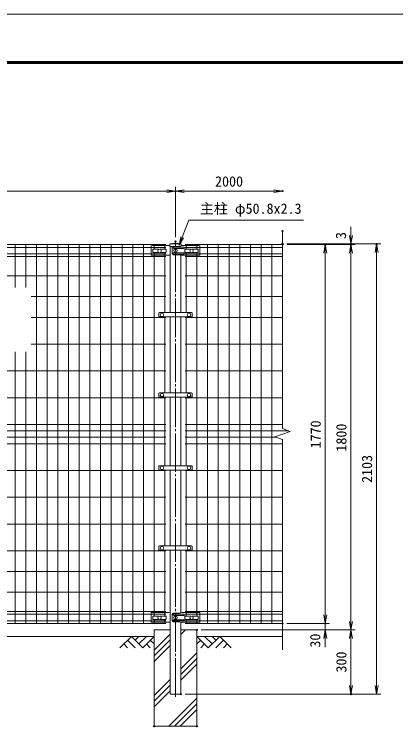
# Model space of a CAD drawing. Units: millimetres, scale not verified. Extents: x -4200 to 4200, y -2970 to 2970.
# Drawn here: x -2138 to -356, y -367 to 2970 of the extents above; entities that cross this region are included whole.
import ezdxf
from ezdxf.enums import TextEntityAlignment as Align

# ---------------------------------------------------------------- set-up
doc = ezdxf.new("R2010")
doc.units = ezdxf.units.MM
doc.header["$LTSCALE"] = 10
doc.header["$PDMODE"] = 32
doc.header["$PDSIZE"] = 5
doc.linetypes.add('LONG_CHAIN', pattern=[21, 18, -1, 1, -1])
for name, color, linetype, lineweight in [('0-1_D-STR4', 7, 'Continuous', 9), ('0-2_D-STR-DIM', 7, 'Continuous', 9), ('0-3_0', 7, 'Continuous', 9), ('0-7_D-STR2', 7, 'Continuous', 9), ('0-8_D-STR1', 1, 'Continuous', 9), ('0-9_D-DCR-HCH', 7, 'Continuous', 9), ('0-A_D-BMK', 2, 'LONG_CHAIN', 9), ('0-B_D-STR3', 3, 'Continuous', 9), ('0-C_D-BGD', 7, 'Continuous', 9), ('0-D_D-STR-TXT', 7, 'Continuous', 9), ('0-E_D-TTL', 7, 'Continuous', 9)]:
    doc.layers.add(name, color=color, linetype=linetype, lineweight=lineweight)
doc.layers.add('0-4_Defpoints', color=7, linetype='Continuous')
doc.styles.add('ＭＳ ゴシック', font='')
doc.styles.get('ＭＳ ゴシック').set_extended_font_data('MS Gothic')

# ---------------------------------------------------------------- blocks, each defined once
blk = doc.blocks.new('_Open')
at = {"layer": '0-3_0'}
blk.add_line((-10, 1.667), (0, 0), dxfattribs=at)
blk.add_lwpolyline([(-10, -1.667), (0, 0), (-10, 0)], dxfattribs=at)

msp = doc.modelspace()

# ---------------------------------------------------------------- linework, layer by layer
at = {"layer": '0-1_D-STR4'}
for p, q in [((-1484.97, 93.98), (-1484.97, -356.02)), ((-1410.37, 93.98), (-1484.97, 93.98)), ((-1284.97, 93.98), (-1359.57, 93.98)), ((-1284.97, 93.98), (-1284.97, -356.02)), ((-1284.97, -356.02), (-1484.97, -356.02))]:
    msp.add_line(p, q, dxfattribs=at)
at = {"layer": '0-2_D-STR-DIM'}
for p, q in [((-3344.97, 2143.98), (-1424.97, 2143.98)), ((-1384.97, 1928.98), (-1384.97, 2163.98)), ((-1384.97, 1928.98), (-1384.97, 2163.98)), ((-1344.97, 2143.98), (-924.97, 2143.98)), ((-564.97, 1936.98), (-564.97, 1976.98)), ((-884.97, 1034.63), (-884.97, 1956.98)), ((-864.97, 1896.98), (-424.97, 1896.98)), ((-864.97, 1896.98), (-544.97, 1896.98)), ((-864.97, 1893.98), (-664.97, 1893.98)), ((-864.97, 1893.98), (-544.97, 1893.98)), ((-864.97, 1893.98), (-544.97, 1893.98)), ((-564.97, 1893.98), (-564.97, 1896.98)), ((-684.97, 163.98), (-684.97, 1853.98)), ((-564.97, 133.98), (-564.97, 1853.98)), ((-564.97, 1853.98), (-564.97, 1813.98)), ((-444.97, -166.02), (-444.97, 1856.98)), ((-849.74, 1021.81), (-884.97, 1034.63)), ((-920.21, 996.15), (-849.74, 1021.81)), ((-884.97, 983.33), (-920.21, 996.15)), ((-884.97, 0.98), (-884.97, 983.33)), ((-684.97, 163.98), (-684.97, 203.98)), ((-864.97, 123.98), (-664.97, 123.98)), ((-864.97, 123.98), (-664.97, 123.98)), ((-684.97, 93.98), (-684.97, 123.98)), ((-1264.97, 93.98), (-664.97, 93.98)), ((-1264.97, 93.98), (-544.97, 93.98)), ((-1264.97, 93.98), (-544.97, 93.98)), ((-684.97, 53.98), (-684.97, 13.98)), ((-564.97, 53.98), (-564.97, -166.02)), ((-1339.57, -206.02), (-424.97, -206.02)), ((-1339.57, -206.02), (-544.97, -206.02))]:
    msp.add_line(p, q, dxfattribs=at)
at = {"layer": '0-4_Defpoints'}
for p in [(-1384.97, 2143.98), (-884.97, 2143.98), (-884.97, 1956.98), (-1384.97, 1908.98), (-884.97, 1896.98), (-884.97, 1896.98), (-884.97, 1893.98), (-684.97, 1893.98), (-564.97, 1896.98), (-564.97, 1893.98), (-444.97, 1896.98), (-884.97, 123.98), (-684.97, 123.98), (-1284.97, 93.98), (-1359.57, -206.02), (-564.97, -206.02), (-1484.97, -356.02), (-1284.97, -356.02)]:
    msp.add_point(p, dxfattribs=at)
at = {"layer": '0-7_D-STR2'}
for p, q in [((-1429.97, 1893.98), (-3339.97, 1893.98)), ((-1429.97, 1881.1), (-3339.97, 1881.1)), ((-2134.97, 1693.98), (-2134.97, 1893.98)), ((-2084.97, 1693.98), (-2084.97, 1893.98)), ((-2034.97, 123.98), (-2034.97, 1893.98)), ((-1984.97, 123.98), (-1984.97, 1893.98)), ((-1934.97, 123.98), (-1934.97, 1893.98)), ((-1884.97, 123.98), (-1884.97, 1893.98)), ((-1834.97, 123.98), (-1834.97, 1893.98)), ((-1784.97, 123.98), (-1784.97, 1893.98)), ((-1734.97, 123.98), (-1734.97, 1893.98)), ((-1684.97, 123.98), (-1684.97, 1893.98)), ((-1634.97, 123.98), (-1634.97, 1893.98)), ((-1584.97, 123.98), (-1584.97, 1893.98)), ((-1534.97, 123.98), (-1534.97, 1893.98)), ((-1484.97, 1872.46), (-1484.97, 1893.98)), ((-1434.97, 1872.46), (-1434.97, 1893.98)), ((-1339.97, 1893.98), (-884.97, 1893.98)), ((-1339.97, 1881.1), (-884.97, 1881.1)), ((-1334.97, 1872.46), (-1334.97, 1893.98)), ((-1284.97, 1872.46), (-1284.97, 1893.98)), ((-1234.97, 123.98), (-1234.97, 1893.98)), ((-1184.97, 123.98), (-1184.97, 1893.98)), ((-1134.97, 123.98), (-1134.97, 1893.98)), ((-1084.97, 123.98), (-1084.97, 1893.98)), ((-1034.97, 123.98), (-1034.97, 1893.98)), ((-984.97, 123.98), (-984.97, 1893.98)), ((-934.97, 123.98), (-934.97, 1893.98)), ((-1429.97, 1850.85), (-3339.97, 1850.85)), ((-1429.97, 1837.98), (-3339.97, 1837.98)), ((-1484.97, 158.46), (-1484.97, 1857.46)), ((-1434.97, 1576.23), (-1434.97, 1857.46)), ((-1339.97, 1850.85), (-884.97, 1850.85)), ((-1339.97, 1837.98), (-884.97, 1837.98)), ((-1334.97, 1576.23), (-1334.97, 1857.46)), ((-1284.97, 158.46), (-1284.97, 1857.46)), ((-1429.97, 1747.98), (-3339.97, 1747.98)), ((-1339.97, 1747.98), (-884.97, 1747.98)), ((-1429.97, 1650.98), (-2059.97, 1650.98)), ((-1339.97, 1650.98), (-884.97, 1650.98)), ((-1429.97, 1553.98), (-2059.97, 1553.98)), ((-1434.97, 1201.23), (-1434.97, 1556.23)), ((-1339.97, 1553.98), (-884.97, 1553.98)), ((-1334.97, 1201.23), (-1334.97, 1556.23)), ((-1429.97, 1428.98), (-2059.97, 1428.98)), ((-1339.97, 1428.98), (-884.97, 1428.98)), ((-2134.97, 123.98), (-2134.97, 1393.98)), ((-2084.97, 123.98), (-2084.97, 1393.98)), ((-1429.97, 1303.98), (-3339.97, 1303.98)), ((-1339.97, 1303.98), (-884.97, 1303.98)), ((-1429.97, 1178.98), (-3339.97, 1178.98)), ((-1434.97, 861.23), (-1434.97, 1181.23)), ((-1339.97, 1178.98), (-884.97, 1178.98)), ((-1334.97, 861.23), (-1334.97, 1181.23)), ((-1429.97, 1053.98), (-3339.97, 1053.98)), ((-1339.97, 1053.98), (-884.97, 1053.98)), ((-1429.97, 1023.98), (-3339.97, 1023.98)), ((-1339.97, 1023.98), (-855.71, 1023.98)), ((-1429.97, 993.98), (-3339.97, 993.98)), ((-1339.97, 993.98), (-914.24, 993.98)), ((-1429.97, 963.98), (-3339.97, 963.98)), ((-1339.97, 963.98), (-884.97, 963.98)), ((-1429.97, 838.98), (-3339.97, 838.98)), ((-1434.97, 486.23), (-1434.97, 841.23)), ((-1339.97, 838.98), (-884.97, 838.98)), ((-1334.97, 486.23), (-1334.97, 841.23)), ((-1429.97, 713.98), (-3339.97, 713.98)), ((-1339.97, 713.98), (-884.97, 713.98)), ((-1429.97, 588.98), (-3339.97, 588.98)), ((-1339.97, 588.98), (-884.97, 588.98)), ((-1429.97, 463.98), (-3339.97, 463.98)), ((-1434.97, 158.46), (-1434.97, 466.23)), ((-1339.97, 463.98), (-884.97, 463.98)), ((-1334.97, 158.46), (-1334.97, 466.23)), ((-1429.97, 366.98), (-3339.97, 366.98)), ((-1339.97, 366.98), (-884.97, 366.98)), ((-1429.97, 269.98), (-3339.97, 269.98)), ((-1339.97, 269.98), (-884.97, 269.98)), ((-1429.97, 179.98), (-3339.97, 179.98)), ((-1429.97, 167.1), (-3339.97, 167.1)), ((-1339.97, 179.98), (-884.97, 179.98)), ((-1339.97, 167.1), (-884.97, 167.1)), ((-1429.97, 136.85), (-3339.97, 136.85)), ((-1484.97, 123.98), (-1484.97, 143.46)), ((-1434.97, 123.98), (-1434.97, 143.46)), ((-1339.97, 136.85), (-884.97, 136.85)), ((-1334.97, 123.98), (-1334.97, 143.46)), ((-1284.97, 123.98), (-1284.97, 143.46)), ((-1429.97, 123.98), (-3339.97, 123.98)), ((-1339.97, 123.98), (-884.97, 123.98))]:
    msp.add_line(p, q, dxfattribs=at)
at = {"layer": '0-8_D-STR1'}
for p, q in [((-1358.37, 1896.98), (-1411.57, 1896.98)), ((-1411.57, 1896.98), (-1411.57, 1885.98)), ((-1365.62, 1885.98), (-1411.57, 1885.98)), ((-1410.37, 1885.98), (-1410.37, 1576.23)), ((-1358.37, 1888.49), (-1358.37, 1896.98)), ((-1359.57, 1576.23), (-1359.57, 1844.16)), ((-1410.37, 1556.23), (-1410.37, 1201.23)), ((-1359.57, 1201.23), (-1359.57, 1556.23)), ((-1410.37, 1181.23), (-1410.37, 861.23)), ((-1359.57, 861.23), (-1359.57, 1181.23)), ((-1410.37, 841.23), (-1410.37, 486.23)), ((-1359.57, 486.23), (-1359.57, 841.23)), ((-1410.37, 466.23), (-1410.37, -206.02)), ((-1359.57, 174.07), (-1359.57, 466.23))]:
    msp.add_line(p, q, dxfattribs=at)
msp.add_lwpolyline([(-1410.37, -206.02), (-1359.57, -206.02), (-1359.57, 130.16)], dxfattribs=at)
msp.add_arc((-1384.97, 1780.55), 119.43, 77.13052, 102.86948, dxfattribs=at)
at = {"layer": '0-9_D-DCR-HCH'}
for p, q in [((-1484.97, -0.26), (-1410.37, 74.34)), ((-1359.57, 72.11), (-1337.7, 93.98)), ((-1591.4, 63.98), (-1644.61, 10.77)), ((-1609.14, 46.24), (-1573.5, 10.77)), ((-1591.4, 63.98), (-1538.19, 10.77)), ((-1573.66, 46.24), (-1555.92, 63.98)), ((-1555.92, 28.5), (-1520.45, 63.98)), ((-1538.19, 10.77), (-1484.97, 63.98)), ((-1502.71, 46.24), (-1484.97, 28.59)), ((-1484.97, -26.77), (-1410.37, 47.83)), ((-1231.76, 10.77), (-1284.97, 63.98)), ((-1267.24, 46.24), (-1284.97, 28.59)), ((-1214.03, 28.5), (-1249.5, 63.98)), ((-1178.55, 63.98), (-1231.76, 10.77)), ((-1196.2, 46.15), (-1214.03, 63.98)), ((-1160.81, 46.24), (-1196.45, 10.77)), ((-1178.55, 63.98), (-1125.34, 10.77)), ((-1626.87, 28.5), (-1609.05, 10.77)), ((-1520.45, 28.5), (-1502.63, 10.77)), ((-1484.97, -53.29), (-1410.37, 21.31)), ((-1249.5, 28.5), (-1267.32, 10.77)), ((-1143.08, 28.5), (-1160.89, 10.77)), ((-1359.57, -86.99), (-1284.97, -12.39)), ((-1359.57, -113.51), (-1284.97, -38.91)), ((-1359.57, -140.02), (-1284.97, -65.42)), ((-1484.97, -212.39), (-1410.37, -137.79)), ((-1484.97, -238.91), (-1410.37, -164.31)), ((-1484.97, -265.42), (-1410.37, -190.82)), ((-1416.47, -356.02), (-1284.97, -224.52)), ((-1389.96, -356.02), (-1284.97, -251.04)), ((-1363.44, -356.02), (-1284.97, -277.55))]:
    msp.add_line(p, q, dxfattribs=at)
msp.add_lwpolyline([(-1284.97, 93.98), (-1359.57, 93.98), (-1359.57, -206.02), (-1410.37, -206.02), (-1410.37, 93.98), (-1484.97, 93.98), (-1484.97, -356.02), (-1284.97, -356.02)], close=True, dxfattribs=at)
at = {"layer": '0-A_D-BMK'}
msp.add_line((-1384.97, -218.02), (-1384.97, 1908.98), dxfattribs=at)
at = {"layer": '0-B_D-STR3'}
for p, q in [((-1492.97, 1889.98), (-1497.97, 1888.98)), ((-1497.97, 1888.98), (-1497.97, 1845.16)), ((-1492.97, 1889.98), (-1415.89, 1889.98)), ((-1490.97, 1870.46), (-1490.97, 1859.46)), ((-1488.97, 1872.46), (-1462.76, 1872.46)), ((-1457.19, 1872.46), (-1430.97, 1872.46)), ((-1428.97, 1870.46), (-1428.97, 1859.46)), ((-1415.89, 1889.98), (-1411.57, 1888.49)), ((-1400.46, 1880.98), (-1400.46, 1850.98)), ((-1365.62, 1885.98), (-1395.46, 1885.98)), ((-1345.97, 1881.98), (-1393.39, 1881.98)), ((-1345.97, 1875.98), (-1393.39, 1875.98)), ((-1354.06, 1889.98), (-1365.62, 1885.98)), ((-1276.97, 1889.98), (-1354.06, 1889.98)), ((-1340.97, 1870.46), (-1340.97, 1859.46)), ((-1338.97, 1872.46), (-1312.76, 1872.46)), ((-1307.19, 1872.46), (-1280.97, 1872.46)), ((-1278.97, 1870.46), (-1278.97, 1859.46)), ((-1276.97, 1889.98), (-1271.97, 1888.98)), ((-1271.97, 1888.98), (-1271.97, 1845.16)), ((-1410.37, 1844.16), (-1496.97, 1844.16)), ((-1488.97, 1857.46), (-1462.76, 1857.46)), ((-1457.19, 1857.46), (-1430.97, 1857.46)), ((-1365.62, 1845.98), (-1395.46, 1845.98)), ((-1345.97, 1855.98), (-1393.39, 1855.98)), ((-1345.97, 1849.98), (-1393.39, 1849.98)), ((-1360.37, 1844.16), (-1365.62, 1845.98)), ((-1360.37, 1844.16), (-1272.97, 1844.16)), ((-1338.97, 1857.46), (-1312.76, 1857.46)), ((-1307.19, 1857.46), (-1280.97, 1857.46)), ((-1463.47, 1573.23), (-1463.47, 1559.23)), ((-1460.47, 1576.23), (-1309.47, 1576.23)), ((-1306.47, 1573.23), (-1306.47, 1559.23)), ((-1460.47, 1556.23), (-1309.47, 1556.23)), ((-1463.47, 1198.23), (-1463.47, 1184.23)), ((-1460.47, 1201.23), (-1309.47, 1201.23)), ((-1460.47, 1181.23), (-1309.47, 1181.23)), ((-1306.47, 1198.23), (-1306.47, 1184.23)), ((-1463.47, 858.23), (-1463.47, 844.23)), ((-1460.47, 861.23), (-1309.47, 861.23)), ((-1460.47, 841.23), (-1309.47, 841.23)), ((-1306.47, 858.23), (-1306.47, 844.23)), ((-1463.47, 483.23), (-1463.47, 469.23)), ((-1460.47, 486.23), (-1309.47, 486.23)), ((-1306.47, 483.23), (-1306.47, 469.23)), ((-1460.47, 466.23), (-1309.47, 466.23)), ((-1492.97, 175.98), (-1497.97, 174.98)), ((-1497.97, 174.98), (-1497.97, 131.16)), ((-1492.97, 175.98), (-1415.89, 175.98)), ((-1415.89, 175.98), (-1410.37, 174.07)), ((-1400.46, 166.98), (-1400.46, 136.98)), ((-1365.62, 171.98), (-1395.46, 171.98)), ((-1345.97, 167.98), (-1393.39, 167.98)), ((-1354.06, 175.98), (-1365.62, 171.98)), ((-1276.97, 175.98), (-1354.06, 175.98)), ((-1276.97, 175.98), (-1271.97, 174.98)), ((-1271.97, 174.98), (-1271.97, 131.16)), ((-1490.97, 156.46), (-1490.97, 145.46)), ((-1488.97, 158.46), (-1462.76, 158.46)), ((-1488.97, 143.46), (-1462.76, 143.46)), ((-1457.19, 158.46), (-1430.97, 158.46)), ((-1457.19, 143.46), (-1430.97, 143.46)), ((-1428.97, 156.46), (-1428.97, 145.46)), ((-1345.97, 161.98), (-1393.39, 161.98)), ((-1345.97, 141.98), (-1393.39, 141.98)), ((-1345.97, 135.98), (-1393.39, 135.98)), ((-1340.97, 156.46), (-1340.97, 145.46)), ((-1338.97, 158.46), (-1312.76, 158.46)), ((-1338.97, 143.46), (-1312.76, 143.46)), ((-1307.19, 158.46), (-1280.97, 158.46)), ((-1307.19, 143.46), (-1280.97, 143.46)), ((-1278.97, 156.46), (-1278.97, 145.46)), ((-1410.37, 130.16), (-1496.97, 130.16)), ((-1365.62, 131.98), (-1395.46, 131.98)), ((-1360.37, 130.16), (-1365.62, 131.98)), ((-1360.37, 130.16), (-1272.97, 130.16))]:
    msp.add_line(p, q, dxfattribs=at)
for centre in [(-1459.97, 1864.96), (-1384.97, 1865.98), (-1309.97, 1864.96), (-1447.97, 1566.23), (-1321.97, 1566.23), (-1447.97, 1191.23), (-1321.97, 1191.23), (-1447.97, 851.23), (-1321.97, 851.23), (-1447.97, 476.23), (-1321.97, 476.23), (-1459.97, 150.96), (-1384.97, 151.98), (-1309.97, 150.96)]:
    msp.add_circle(centre, 8, dxfattribs=at)
for centre, radius, start, end in [((-1488.97, 1870.46), 2, 90, 180), ((-1430.97, 1870.46), 2, 0, 90), ((-1395.46, 1880.98), 5, 90, 180), ((-1393.39, 1878.98), 3, 90, 270), ((-1345.97, 1878.98), 3, 270, 90), ((-1338.97, 1870.46), 2, 90, 180), ((-1280.97, 1870.46), 2, 0, 90), ((-1496.97, 1845.16), 1, 180, 270), ((-1488.97, 1859.46), 2, 180, 270), ((-1430.97, 1859.46), 2, 270, 0), ((-1395.46, 1850.98), 5, 180, 270), ((-1393.39, 1852.98), 3, 90, 270), ((-1345.97, 1852.98), 3, 270, 90), ((-1338.97, 1859.46), 2, 180, 270), ((-1280.97, 1859.46), 2, 270, 0), ((-1272.97, 1845.16), 1, 270, 0), ((-1460.47, 1573.23), 3, 90, 180), ((-1309.47, 1573.23), 3, 0, 90), ((-1460.47, 1559.23), 3, 180, 270), ((-1309.47, 1559.23), 3, 270, 0), ((-1460.47, 1198.23), 3, 90, 180), ((-1460.47, 1184.23), 3, 180, 270), ((-1309.47, 1198.23), 3, 0, 90), ((-1309.47, 1184.23), 3, 270, 0), ((-1460.47, 858.23), 3, 90, 180), ((-1460.47, 844.23), 3, 180, 270), ((-1309.47, 858.23), 3, 0, 90), ((-1309.47, 844.23), 3, 270, 0), ((-1460.47, 483.23), 3, 90, 180), ((-1460.47, 469.23), 3, 180, 270), ((-1309.47, 483.23), 3, 0, 90), ((-1309.47, 469.23), 3, 270, 0), ((-1395.46, 166.98), 5, 90, 180), ((-1393.39, 164.98), 3, 90, 270), ((-1345.97, 164.98), 3, 270, 90), ((-1488.97, 156.46), 2, 90, 180), ((-1488.97, 145.46), 2, 180, 270), ((-1430.97, 156.46), 2, 0, 90), ((-1430.97, 145.46), 2, 270, 0), ((-1395.46, 136.98), 5, 180, 270), ((-1393.39, 138.98), 3, 90, 270), ((-1345.97, 138.98), 3, 270, 90), ((-1338.97, 156.46), 2, 90, 180), ((-1338.97, 145.46), 2, 180, 270), ((-1280.97, 156.46), 2, 0, 90), ((-1280.97, 145.46), 2, 270, 0), ((-1496.97, 131.16), 1, 180, 270), ((-1272.97, 131.16), 1, 270, 0)]:
    msp.add_arc(centre, radius, start, end, dxfattribs=at)
at = {"layer": '0-C_D-BGD'}
for p, q in [((-3284.97, 63.98), (-1484.97, 63.98)), ((-1284.97, 63.98), (-884.97, 63.98))]:
    msp.add_line(p, q, dxfattribs=at)
at = {"layer": '0-D_D-STR-TXT'}
msp.add_lwpolyline([(-787.46, 2007.71), (-1322.14, 2007.71), (-1367.63, 1892.76)], dxfattribs=at)
at = {"layer": '0-E_D-TTL', "color": 2}
msp.add_lwpolyline([(-4200, 2970), (4200, 2970), (4200, -2970), (-4200, -2970)], close=True, dxfattribs=at)
at = {"layer": '0-E_D-TTL'}
for points in [[(-3930, 2750), (3930, 2750), (3930, -2750), (-3930, -2750)], [(-3927.5, 2747.5), (3927.5, 2747.5), (3927.5, -2747.5), (-3927.5, -2747.5)], [(-3925, 2745), (3925, 2745), (3925, -2745), (-3925, -2745)], [(-3922.5, 2742.5), (3922.5, 2742.5), (3922.5, -2742.5), (-3922.5, -2742.5)], [(-3920, 2740), (3920, 2740), (3920, -2740), (-3920, -2740)]]:
    msp.add_lwpolyline(points, close=True, dxfattribs=at)

# ---------------------------------------------------------------- block references
at = {"layer": '0-2_D-STR-DIM', "xscale": 4, "yscale": 4}
for p in [(-1384.97, 2143.98), (-884.97, 2143.98)]:
    msp.add_blockref('_Open', p, dxfattribs=at)
for p, rotation in [((-1384.97, 2143.98), 180), ((-564.97, 1896.98), 270), ((-684.97, 1893.98), 90), ((-564.97, 1893.98), 90), ((-564.97, 1893.98), 90), ((-444.97, 1896.98), 90), ((-684.97, 123.98), 270), ((-684.97, 123.98), 270), ((-564.97, 93.98), 270), ((-684.97, 93.98), 90), ((-564.97, 93.98), 90), ((-564.97, -206.02), 270), ((-444.97, -206.02), 270)]:
    msp.add_blockref('_Open', p, dxfattribs=dict(at, rotation=rotation))
at = {"layer": '0-D_D-STR-TXT', "xscale": 4, "yscale": 4, "rotation": 248.409}
msp.add_blockref('_Open', (-1368.36, 1890.9), dxfattribs=at)

# ---------------------------------------------------------------- texts
at = {"layer": '0-2_D-STR-DIM', "style": 'ＭＳ ゴシック'}
msp.add_text('2000', height=48.09, dxfattribs=at).set_placement((-1200.22, 2150.73), align=Align.BOTTOM_LEFT)
for s, p in [('3', (-573.64, 1920.28)), ('1770', (-691.72, 942.08)), ('1800', (-571.72, 927.08)), ('2103', (-451.72, 780.88)), ('30', (-693.88, 11.51)), ('300', (-571.72, -104.9))]:
    msp.add_text(s, height=48.09, rotation=90, dxfattribs=at).set_placement(p, align=Align.BOTTOM_LEFT)
at = {"layer": '0-D_D-STR-TXT', "style": 'ＭＳ ゴシック'}
msp.add_text('主柱 φ50.8x2.3', height=48.09, dxfattribs=at).set_placement((-1271.21, 2023.72), align=Align.BOTTOM_LEFT)

doc.saveas('drawing.dxf')
